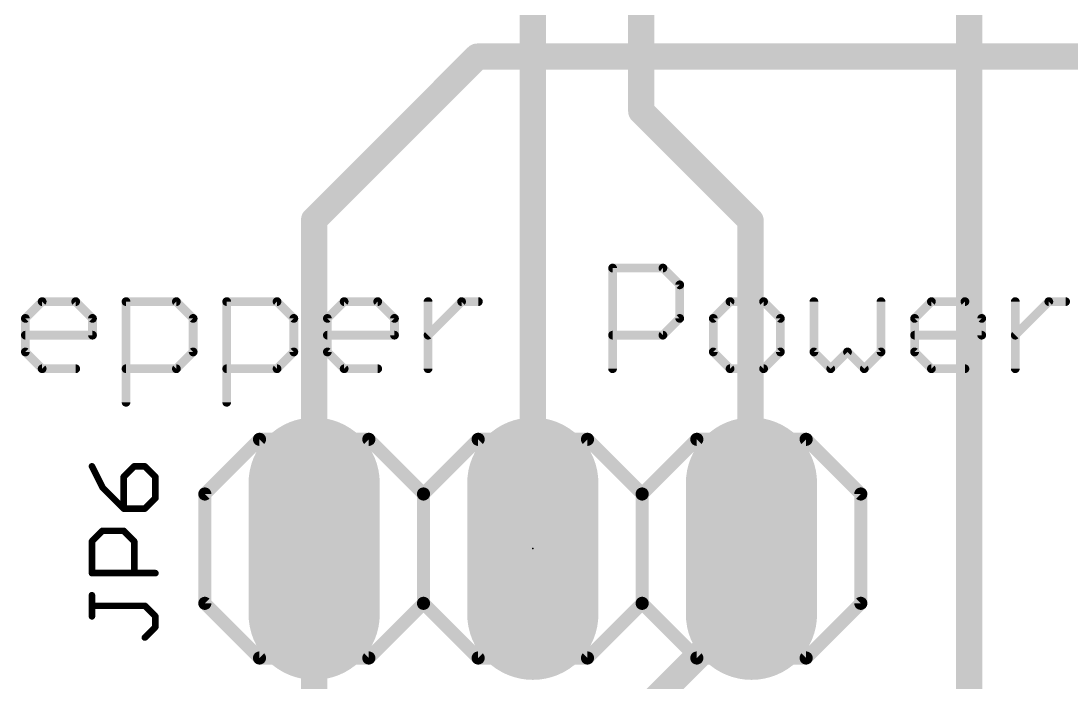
# Model space of a CAD drawing. Extents: x 6 to 93.4, y 7 to 66.
# Drawn here: x 23.27 to 35.47, y 15.58 to 23.27 of the extents above; entities that cross this region are included whole.
import ezdxf

# ---------------------------------------------------------------- set-up
doc = ezdxf.new("R2010")
doc.units = 0
for name, color, linetype in [('1', 22, 'CONTINUOUS'), ('16', 175, 'CONTINUOUS'), ('17', 82, 'CONTINUOUS'), ('21', 7, 'CONTINUOUS'), ('23', 7, 'CONTINUOUS'), ('25', 253, 'CONTINUOUS'), ('27', 253, 'CONTINUOUS'), ('51', 53, 'CONTINUOUS')]:
    doc.layers.add(name, color=color, linetype=linetype)

# ---------------------------------------------------------------- blocks, each defined once
blk = doc.blocks.new('RECT')
blk.add_solid([(-0.5, -0.5), (0.5, -0.5), (-0.5, 0.5), (0.5, 0.5)])
blk = doc.blocks.new('LONGP100')
at = {"const_width": 1}
blk.add_lwpolyline([(-0.5, 0), (0.5, 0)], dxfattribs=at)
at = {"const_width": 0.5}
for points in [[(-0.5, 0.25, 1), (-0.5, -0.25)], [(0.5, -0.25, 1), (0.5, 0.25)]]:
    blk.add_lwpolyline(points, format="xyb", dxfattribs=at)

msp = doc.modelspace()

# ---------------------------------------------------------------- linework, layer by layer
at = {"layer": '1', "const_width": 0.3048}
for points in [[(30.48, 22.225), (30.48, 57.15)], [(29.2202, 17.145), (29.2202, 26.0248)], [(34.29, 12.7), (34.29, 26.035)], [(31.75, 20.955), (30.48, 22.225)], [(31.75, 17.1552), (31.75, 20.955)], [(26.6802, 17.145), (26.6802, 12.7102)], [(31.7602, 17.145), (31.75, 17.1552)], [(31.7602, 17.145), (31.7602, 16.5202)], [(31.7602, 16.5202), (29.21, 13.97)]]:
    msp.add_lwpolyline(points, dxfattribs=at)
at = {"layer": '1', "const_width": 0.1524}
for points in [[(30.5339, 22.2789, 1), (30.4261, 22.1711)], [(30.4038, 22.225, 1), (30.5562, 22.225)], [(31.8262, 20.955, 1), (31.6738, 20.955)], [(31.6961, 20.9011, 1), (31.8039, 21.0089)], [(26.7564, 17.145, 1), (26.604, 17.145)], [(29.144, 17.145, 1), (29.2964, 17.145)], [(31.8039, 17.209, 1), (31.6961, 17.1013)], [(31.6738, 17.1552, 1), (31.8262, 17.1552)], [(31.8364, 17.145, 1), (31.684, 17.145)], [(31.7063, 17.0911, 1), (31.814, 17.1989)], [(31.684, 16.5202, 1), (31.8364, 16.5202)], [(31.814, 16.4663, 1), (31.7063, 16.574)]]:
    msp.add_lwpolyline(points, format="xyb", dxfattribs=at)
at = {"layer": '16', "const_width": 0.3048}
for points in [[(28.575, 22.86), (26.6802, 20.9652)], [(28.575, 22.86), (52.705, 22.86)], [(26.6802, 20.9652), (26.6802, 17.145)]]:
    msp.add_lwpolyline(points, dxfattribs=at)
at = {"layer": '16', "const_width": 0.1524}
for points in [[(28.575, 22.9362, 1), (28.575, 22.7838)], [(28.6289, 22.8061, 1), (28.5211, 22.9139)], [(26.7564, 20.9652, 1), (26.604, 20.9652)], [(26.6263, 21.019, 1), (26.734, 20.9113)], [(26.604, 17.145, 1), (26.7564, 17.145)]]:
    msp.add_lwpolyline(points, format="xyb", dxfattribs=at)
at = {"layer": '21', "const_width": 0.1524}
for points in [[(25.4102, 17.78), (26.0452, 18.415)], [(26.0452, 18.415), (27.3152, 18.415)], [(27.3152, 18.415), (27.9502, 17.78)], [(27.9502, 17.78), (28.5852, 18.415)], [(28.5852, 18.415), (29.8552, 18.415)], [(29.8552, 18.415), (30.4902, 17.78)], [(30.4902, 17.78), (31.1252, 18.415)], [(31.1252, 18.415), (32.3952, 18.415)], [(33.0302, 17.78), (32.3952, 18.415)], [(25.4102, 16.51), (25.4102, 17.78)], [(27.9502, 16.51), (27.9502, 17.78)], [(30.4902, 16.51), (30.4902, 17.78)], [(33.0302, 16.51), (33.0302, 17.78)], [(26.0452, 15.875), (25.4102, 16.51)], [(27.9502, 16.51), (27.3152, 15.875)], [(28.5852, 15.875), (27.9502, 16.51)], [(30.4902, 16.51), (29.8552, 15.875)], [(31.1252, 15.875), (30.4902, 16.51)], [(32.3952, 15.875), (33.0302, 16.51)], [(27.3152, 15.875), (26.0452, 15.875)], [(29.8552, 15.875), (28.5852, 15.875)], [(32.3952, 15.875), (31.1252, 15.875)]]:
    msp.add_lwpolyline(points, dxfattribs=at)
at = {"layer": '21', "const_width": 0.0762}
for points in [[(26.0452, 18.4531, 1), (26.0452, 18.3769)], [(26.0721, 18.3881, 1), (26.0182, 18.4419)], [(27.3421, 18.4419, 1), (27.2882, 18.3881)], [(27.3152, 18.3769, 1), (27.3152, 18.4531)], [(28.5852, 18.4531, 1), (28.5852, 18.3769)], [(28.6121, 18.3881, 1), (28.5582, 18.4419)], [(29.8821, 18.4419, 1), (29.8282, 18.3881)], [(29.8552, 18.3769, 1), (29.8552, 18.4531)], [(31.1252, 18.4531, 1), (31.1252, 18.3769)], [(31.1521, 18.3881, 1), (31.0982, 18.4419)], [(32.4221, 18.4419, 1), (32.3682, 18.3881)], [(32.3952, 18.3769, 1), (32.3952, 18.4531)], [(25.4483, 17.78, 1), (25.3721, 17.78)], [(25.3832, 17.8069, 1), (25.4371, 17.7531)], [(27.9883, 17.78, 1), (27.9121, 17.78)], [(27.9232, 17.8069, 1), (27.9771, 17.7531)], [(27.9232, 17.7531, 1), (27.9771, 17.8069)], [(30.5283, 17.78, 1), (30.4521, 17.78)], [(30.4632, 17.8069, 1), (30.5171, 17.7531)], [(30.4632, 17.7531, 1), (30.5171, 17.8069)], [(33.0683, 17.78, 1), (32.9921, 17.78)], [(33.0032, 17.7531, 1), (33.0571, 17.8069)], [(25.4371, 16.5369, 1), (25.3832, 16.4831)], [(25.3721, 16.51, 1), (25.4483, 16.51)], [(27.9771, 16.5369, 1), (27.9232, 16.4831)], [(27.9121, 16.51, 1), (27.9883, 16.51)], [(27.9771, 16.4831, 1), (27.9232, 16.5369)], [(30.5171, 16.5369, 1), (30.4632, 16.4831)], [(30.4521, 16.51, 1), (30.5283, 16.51)], [(30.5171, 16.4831, 1), (30.4632, 16.5369)], [(32.9921, 16.51, 1), (33.0683, 16.51)], [(33.0571, 16.4831, 1), (33.0032, 16.5369)], [(26.0452, 15.9131, 1), (26.0452, 15.8369)], [(26.0182, 15.8481, 1), (26.0721, 15.9019)], [(27.2882, 15.9019, 1), (27.3421, 15.8481)], [(27.3152, 15.8369, 1), (27.3152, 15.9131)], [(28.5852, 15.9131, 1), (28.5852, 15.8369)], [(28.5582, 15.8481, 1), (28.6121, 15.9019)], [(29.8282, 15.9019, 1), (29.8821, 15.8481)], [(29.8552, 15.8369, 1), (29.8552, 15.9131)], [(31.1252, 15.9131, 1), (31.1252, 15.8369)], [(31.0982, 15.8481, 1), (31.1521, 15.9019)], [(32.3682, 15.9019, 1), (32.4221, 15.8481)], [(32.3952, 15.8369, 1), (32.3952, 15.9131)]]:
    msp.add_lwpolyline(points, format="xyb", dxfattribs=at)
at = {"layer": '23'}
msp.add_point((29.2202, 17.145), dxfattribs=at)
at = {"layer": '25', "const_width": 0.0381}
for points in [[(24.1159, 18.1096, 1), (24.0818, 18.0925)], [(24.5904, 18.1201, 1), (24.5904, 18.082)], [(24.6038, 18.0876, 1), (24.5769, 18.1145)], [(24.7267, 18.1145, 1), (24.6998, 18.0876)], [(24.7132, 18.082, 1), (24.7132, 18.1201)], [(24.4865, 17.9782, 1), (24.4484, 17.9782)], [(24.454, 17.9917, 1), (24.481, 17.9647)], [(24.8552, 17.9782, 1), (24.8171, 17.9782)], [(24.8226, 17.9647, 1), (24.8496, 17.9917)], [(24.2352, 17.8688, 1), (24.2083, 17.8418)], [(24.2047, 17.8468, 1), (24.2388, 17.8638)], [(24.8171, 17.7324, 1), (24.8552, 17.7324)], [(24.8496, 17.719, 1), (24.8226, 17.7459)], [(24.4484, 17.6096, 1), (24.4865, 17.6096)], [(24.4675, 17.6286, 1), (24.4675, 17.5905)], [(24.454, 17.5961, 1), (24.481, 17.623)], [(24.6998, 17.623, 1), (24.7267, 17.5961)], [(24.7132, 17.5905, 1), (24.7132, 17.6286)], [(24.2217, 17.3717, 1), (24.2217, 17.3336)], [(24.2352, 17.3392, 1), (24.2083, 17.3661)], [(24.481, 17.3661, 1), (24.454, 17.3392)], [(24.4675, 17.3336, 1), (24.4675, 17.3717)], [(24.1179, 17.2298, 1), (24.0798, 17.2298)], [(24.0854, 17.2432, 1), (24.1123, 17.2163)], [(24.6094, 17.2298, 1), (24.5713, 17.2298)], [(24.5769, 17.2163, 1), (24.6038, 17.2432)], [(24.0798, 16.8612, 1), (24.1179, 16.8612)], [(24.0989, 16.8802, 1), (24.0989, 16.8421)], [(24.5713, 16.8612, 1), (24.6094, 16.8612)], [(24.8361, 16.8421, 1), (24.8361, 16.8802)], [(24.1179, 16.6042, 1), (24.0798, 16.6042)], [(24.0989, 16.5004, 1), (24.0989, 16.4623)], [(24.7267, 16.4948, 1), (24.6998, 16.4679)], [(24.7132, 16.4623, 1), (24.7132, 16.5004)], [(24.0798, 16.3585, 1), (24.1179, 16.3585)], [(24.8552, 16.3585, 1), (24.8171, 16.3585)], [(24.8226, 16.345, 1), (24.8496, 16.372)], [(24.8171, 16.2356, 1), (24.8552, 16.2356)], [(24.8496, 16.2221, 1), (24.8226, 16.2491)], [(24.6998, 16.1262, 1), (24.7267, 16.0993)]]:
    msp.add_lwpolyline(points, format="xyb", dxfattribs=at)
at = {"layer": '25', "const_width": 0.0762}
for points in [[(24.0989, 18.1011), (24.2217, 17.8553)], [(24.5904, 18.1011), (24.4675, 17.9782)], [(24.7132, 18.1011), (24.5904, 18.1011)], [(24.8361, 17.9782), (24.7132, 18.1011)], [(24.4675, 17.9782), (24.4675, 17.6096)], [(24.8361, 17.7324), (24.8361, 17.9782)], [(24.2217, 17.8553), (24.4675, 17.6096)], [(24.7132, 17.6096), (24.8361, 17.7324)], [(24.4675, 17.6096), (24.7132, 17.6096)], [(24.0989, 17.2298), (24.2217, 17.3526)], [(24.2217, 17.3526), (24.4675, 17.3526)], [(24.4675, 17.3526), (24.5904, 17.2298)], [(24.0989, 16.8612), (24.0989, 17.2298)], [(24.5904, 17.2298), (24.5904, 16.8612)], [(24.8361, 16.8612), (24.0989, 16.8612)], [(24.0989, 16.3585), (24.0989, 16.6042)], [(24.7132, 16.4814), (24.0989, 16.4814)], [(24.8361, 16.3585), (24.7132, 16.4814)], [(24.8361, 16.2356), (24.8361, 16.3585)], [(24.7132, 16.1127), (24.8361, 16.2356)]]:
    msp.add_lwpolyline(points, dxfattribs=at)
at = {"layer": '27', "const_width": 0.1016}
for points in [[(30.1471, 19.2348), (30.1471, 20.4042)], [(30.1471, 20.4042), (30.7318, 20.4042)], [(30.7318, 20.4042), (30.9267, 20.2093)], [(30.9267, 20.2093), (30.9267, 19.8195)], [(23.3256, 19.8195), (23.5205, 20.0144)], [(23.5205, 20.0144), (23.9103, 20.0144)], [(23.9103, 20.0144), (24.1052, 19.8195)], [(24.495, 18.845), (24.495, 20.0144)], [(24.495, 20.0144), (25.0797, 20.0144)], [(25.0797, 20.0144), (25.2746, 19.8195)], [(25.6644, 18.845), (25.6644, 20.0144)], [(25.6644, 20.0144), (26.2491, 20.0144)], [(26.2491, 20.0144), (26.444, 19.8195)], [(26.8338, 19.8195), (27.0287, 20.0144)], [(27.0287, 20.0144), (27.4185, 20.0144)], [(27.4185, 20.0144), (27.6134, 19.8195)], [(28.0032, 19.2348), (28.0032, 20.0144)], [(28.0032, 19.6246), (28.393, 20.0144)], [(28.393, 20.0144), (28.5879, 20.0144)], [(31.5114, 20.0144), (31.3165, 19.8195)], [(31.9012, 20.0144), (31.5114, 20.0144)], [(32.0961, 19.8195), (31.9012, 20.0144)], [(32.4859, 20.0144), (32.4859, 19.4297)], [(33.2655, 19.4297), (33.2655, 20.0144)], [(33.6553, 19.8195), (33.8502, 20.0144)], [(33.8502, 20.0144), (34.24, 20.0144)], [(34.24, 20.0144), (34.4349, 19.8195)], [(34.8247, 19.2348), (34.8247, 20.0144)], [(34.8247, 19.6246), (35.2145, 20.0144)], [(35.2145, 20.0144), (35.4094, 20.0144)], [(23.3256, 19.4297), (23.3256, 19.8195)], [(24.1052, 19.8195), (24.1052, 19.6246)], [(25.2746, 19.8195), (25.2746, 19.4297)], [(26.444, 19.8195), (26.444, 19.4297)], [(26.8338, 19.4297), (26.8338, 19.8195)], [(27.6134, 19.8195), (27.6134, 19.6246)], [(30.9267, 19.8195), (30.7318, 19.6246)], [(31.3165, 19.8195), (31.3165, 19.4297)], [(32.0961, 19.4297), (32.0961, 19.8195)], [(33.6553, 19.4297), (33.6553, 19.8195)], [(34.4349, 19.8195), (34.4349, 19.6246)], [(24.1052, 19.6246), (23.3256, 19.6246)], [(27.6134, 19.6246), (26.8338, 19.6246)], [(30.7318, 19.6246), (30.1471, 19.6246)], [(34.4349, 19.6246), (33.6553, 19.6246)], [(23.5205, 19.2348), (23.3256, 19.4297)], [(25.2746, 19.4297), (25.0797, 19.2348)], [(26.444, 19.4297), (26.2491, 19.2348)], [(27.0287, 19.2348), (26.8338, 19.4297)], [(31.3165, 19.4297), (31.5114, 19.2348)], [(31.9012, 19.2348), (32.0961, 19.4297)], [(32.4859, 19.4297), (32.6808, 19.2348)], [(32.6808, 19.2348), (32.8757, 19.4297)], [(32.8757, 19.4297), (33.0706, 19.2348)], [(33.0706, 19.2348), (33.2655, 19.4297)], [(33.8502, 19.2348), (33.6553, 19.4297)], [(23.9103, 19.2348), (23.5205, 19.2348)], [(25.0797, 19.2348), (24.495, 19.2348)], [(26.2491, 19.2348), (25.6644, 19.2348)], [(27.4185, 19.2348), (27.0287, 19.2348)], [(31.5114, 19.2348), (31.9012, 19.2348)], [(34.24, 19.2348), (33.8502, 19.2348)]]:
    msp.add_lwpolyline(points, dxfattribs=at)
at = {"layer": '27', "const_width": 0.0508}
for points in [[(30.1725, 20.4042, 1), (30.1217, 20.4042)], [(30.1471, 20.4296, 1), (30.1471, 20.3788)], [(30.7498, 20.4222, 1), (30.7139, 20.3862)], [(30.7318, 20.3788, 1), (30.7318, 20.4296)], [(30.9521, 20.2093, 1), (30.9013, 20.2093)], [(30.9088, 20.1913, 1), (30.9447, 20.2273)], [(23.5205, 20.0398, 1), (23.5205, 19.989)], [(23.5385, 19.9964, 1), (23.5026, 20.0324)], [(23.9283, 20.0324, 1), (23.8924, 19.9964)], [(23.9103, 19.989, 1), (23.9103, 20.0398)], [(24.5204, 20.0144, 1), (24.4696, 20.0144)], [(24.495, 20.0398, 1), (24.495, 19.989)], [(25.0977, 20.0324, 1), (25.0618, 19.9964)], [(25.0797, 19.989, 1), (25.0797, 20.0398)], [(25.6898, 20.0144, 1), (25.639, 20.0144)], [(25.6644, 20.0398, 1), (25.6644, 19.989)], [(26.2671, 20.0324, 1), (26.2312, 19.9964)], [(26.2491, 19.989, 1), (26.2491, 20.0398)], [(27.0287, 20.0398, 1), (27.0287, 19.989)], [(27.0467, 19.9964, 1), (27.0108, 20.0324)], [(27.4365, 20.0324, 1), (27.4006, 19.9964)], [(27.4185, 19.989, 1), (27.4185, 20.0398)], [(28.0286, 20.0144, 1), (27.9778, 20.0144)], [(28.393, 20.0398, 1), (28.393, 19.989)], [(28.411, 19.9964, 1), (28.3751, 20.0324)], [(28.5879, 19.989, 1), (28.5879, 20.0398)], [(31.5114, 20.0398, 1), (31.5114, 19.989)], [(31.5294, 19.9964, 1), (31.4934, 20.0324)], [(31.9192, 20.0324, 1), (31.8832, 19.9964)], [(31.9012, 19.989, 1), (31.9012, 20.0398)], [(32.5113, 20.0144, 1), (32.4605, 20.0144)], [(33.2909, 20.0144, 1), (33.2401, 20.0144)], [(33.8502, 20.0398, 1), (33.8502, 19.989)], [(33.8682, 19.9964, 1), (33.8322, 20.0324)], [(34.258, 20.0324, 1), (34.222, 19.9964)], [(34.24, 19.989, 1), (34.24, 20.0398)], [(34.8501, 20.0144, 1), (34.7993, 20.0144)], [(35.2145, 20.0398, 1), (35.2145, 19.989)], [(35.2325, 19.9964, 1), (35.1965, 20.0324)], [(35.4094, 19.989, 1), (35.4094, 20.0398)], [(23.351, 19.8195, 1), (23.3002, 19.8195)], [(23.3077, 19.8375, 1), (23.3436, 19.8015)], [(24.1306, 19.8195, 1), (24.0798, 19.8195)], [(24.0873, 19.8015, 1), (24.1232, 19.8375)], [(25.3, 19.8195, 1), (25.2492, 19.8195)], [(25.2567, 19.8015, 1), (25.2926, 19.8375)], [(26.4694, 19.8195, 1), (26.4186, 19.8195)], [(26.4261, 19.8015, 1), (26.462, 19.8375)], [(26.8592, 19.8195, 1), (26.8084, 19.8195)], [(26.8159, 19.8375, 1), (26.8518, 19.8015)], [(27.6388, 19.8195, 1), (27.588, 19.8195)], [(27.5955, 19.8015, 1), (27.6314, 19.8375)], [(30.9013, 19.8195, 1), (30.9521, 19.8195)], [(30.9447, 19.8015, 1), (30.9088, 19.8375)], [(31.3419, 19.8195, 1), (31.2911, 19.8195)], [(31.2986, 19.8375, 1), (31.3345, 19.8015)], [(32.1215, 19.8195, 1), (32.0707, 19.8195)], [(32.0781, 19.8015, 1), (32.1141, 19.8375)], [(33.6373, 19.8375, 1), (33.6733, 19.8015)], [(33.6807, 19.8195, 1), (33.6299, 19.8195)], [(34.4603, 19.8195, 1), (34.4095, 19.8195)], [(34.4169, 19.8015, 1), (34.4529, 19.8375)], [(23.3256, 19.65, 1), (23.3256, 19.5992)], [(24.0798, 19.6246, 1), (24.1306, 19.6246)], [(24.1052, 19.5992, 1), (24.1052, 19.65)], [(26.8338, 19.65, 1), (26.8338, 19.5992)], [(27.588, 19.6246, 1), (27.6388, 19.6246)], [(27.6134, 19.5992, 1), (27.6134, 19.65)], [(27.9853, 19.6426, 1), (28.0212, 19.6066)], [(30.1471, 19.65, 1), (30.1471, 19.5992)], [(30.7139, 19.6426, 1), (30.7498, 19.6066)], [(30.7318, 19.5992, 1), (30.7318, 19.65)], [(33.6553, 19.65, 1), (33.6553, 19.5992)], [(34.4095, 19.6246, 1), (34.4603, 19.6246)], [(34.4349, 19.5992, 1), (34.4349, 19.65)], [(34.8067, 19.6426, 1), (34.8427, 19.6066)], [(23.3436, 19.4477, 1), (23.3077, 19.4117)], [(23.3002, 19.4297, 1), (23.351, 19.4297)], [(25.2492, 19.4297, 1), (25.3, 19.4297)], [(25.2926, 19.4117, 1), (25.2567, 19.4477)], [(26.4186, 19.4297, 1), (26.4694, 19.4297)], [(26.462, 19.4117, 1), (26.4261, 19.4477)], [(26.8518, 19.4477, 1), (26.8159, 19.4117)], [(26.8084, 19.4297, 1), (26.8592, 19.4297)], [(31.3345, 19.4477, 1), (31.2986, 19.4117)], [(31.2911, 19.4297, 1), (31.3419, 19.4297)], [(32.0707, 19.4297, 1), (32.1215, 19.4297)], [(32.1141, 19.4117, 1), (32.0781, 19.4477)], [(32.5039, 19.4477, 1), (32.4679, 19.4117)], [(32.4605, 19.4297, 1), (32.5113, 19.4297)], [(32.8937, 19.4477, 1), (32.8577, 19.4117)], [(32.8937, 19.4117, 1), (32.8577, 19.4477)], [(33.2401, 19.4297, 1), (33.2909, 19.4297)], [(33.2835, 19.4117, 1), (33.2475, 19.4477)], [(33.6733, 19.4477, 1), (33.6373, 19.4117)], [(33.6299, 19.4297, 1), (33.6807, 19.4297)], [(23.5205, 19.2602, 1), (23.5205, 19.2094)], [(23.5026, 19.2168, 1), (23.5385, 19.2528)], [(23.9103, 19.2094, 1), (23.9103, 19.2602)], [(24.495, 19.2602, 1), (24.495, 19.2094)], [(25.0618, 19.2528, 1), (25.0977, 19.2168)], [(25.0797, 19.2094, 1), (25.0797, 19.2602)], [(25.6644, 19.2602, 1), (25.6644, 19.2094)], [(26.2312, 19.2528, 1), (26.2671, 19.2168)], [(26.2491, 19.2094, 1), (26.2491, 19.2602)], [(27.0287, 19.2602, 1), (27.0287, 19.2094)], [(27.0108, 19.2168, 1), (27.0467, 19.2528)], [(27.4185, 19.2094, 1), (27.4185, 19.2602)], [(31.5114, 19.2602, 1), (31.5114, 19.2094)], [(31.4934, 19.2168, 1), (31.5294, 19.2528)], [(31.8832, 19.2528, 1), (31.9192, 19.2168)], [(31.9012, 19.2094, 1), (31.9012, 19.2602)], [(32.6628, 19.2528, 1), (32.6988, 19.2168)], [(32.6628, 19.2168, 1), (32.6988, 19.2528)], [(33.0526, 19.2528, 1), (33.0886, 19.2168)], [(33.0526, 19.2168, 1), (33.0886, 19.2528)], [(33.8502, 19.2602, 1), (33.8502, 19.2094)], [(33.8322, 19.2168, 1), (33.8682, 19.2528)], [(34.24, 19.2094, 1), (34.24, 19.2602)], [(27.9778, 19.2348, 1), (28.0286, 19.2348)], [(30.1217, 19.2348, 1), (30.1725, 19.2348)], [(34.7993, 19.2348, 1), (34.8501, 19.2348)], [(24.4696, 18.845, 1), (24.5204, 18.845)], [(25.639, 18.845, 1), (25.6898, 18.845)]]:
    msp.add_lwpolyline(points, format="xyb", dxfattribs=at)

# ---------------------------------------------------------------- block references
at = {"layer": '17', "xscale": 1.524, "yscale": 1.524, "rotation": 270}
for p in [(26.6802, 17.145), (26.6802, 17.145), (29.2202, 17.145), (29.2202, 17.145), (31.7602, 17.145), (31.7602, 17.145)]:
    msp.add_blockref('LONGP100', p, dxfattribs=at)
at = {"layer": '51', "xscale": 0.508, "yscale": 0.508, "rotation": 180}
for p in [(26.6802, 17.145), (29.2202, 17.145), (31.7602, 17.145)]:
    msp.add_blockref('RECT', p, dxfattribs=at)

doc.saveas('drawing.dxf')
